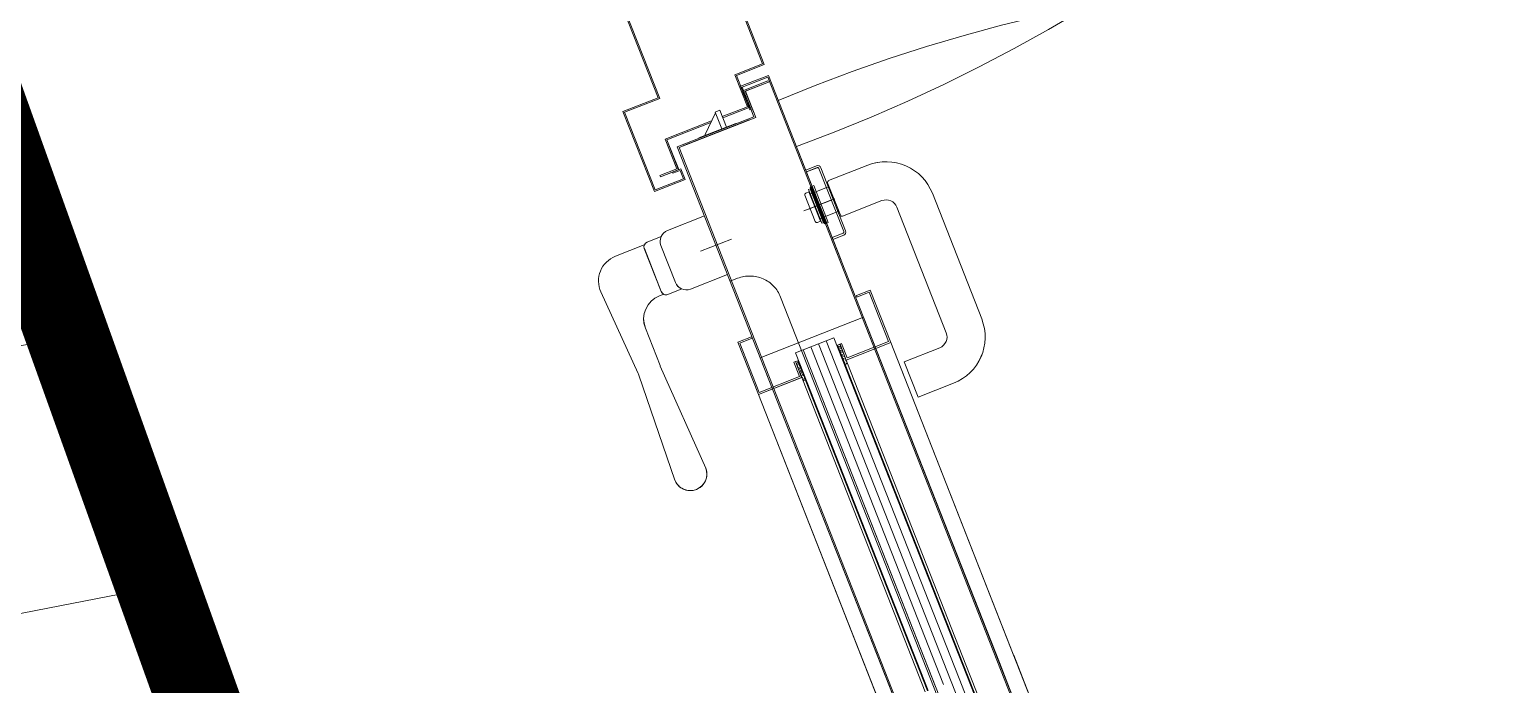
# Model space of a CAD drawing. Header units: centimetres. Extents: x 139057 to 200038, y 34824 to 80516.
# Drawn here: x 172079.8 to 172168.9, y 59041.6 to 59081.2 of the extents above; entities that cross this region are included whole.
import ezdxf

# ---------------------------------------------------------------- set-up
doc = ezdxf.new("R2010")
doc.units = ezdxf.units.CM
doc.header["$LTSCALE"] = 100
for name, pattern in [('HIDDEN', [0.5, 0.25, -0.25]), ('HIDDEN2', [0.175, 0.125, -0.05]), ('TRATTEGGIATA', [0.75, 0.5, -0.25]), ('TRATTO-PUNTO', [1, 0.5, -0.25, 0, -0.25])]:
    doc.linetypes.add(name, pattern=pattern)
doc.layers.get('0').update_dxf_attribs({"lineweight": 0})
doc.layers.add('441_SERRAMENTI_001-AM_0', color=1, linetype='Continuous', lineweight=0)
doc.layers.add('454_PROIEZIONI_001-AM_0', color=61, linetype='Continuous', lineweight=0)
pattern_1 = [(225, (2182.8876, 5365.153), (-2.6516504, 2.6516504), []), (225, (2182.8876, 5362.501), (-2.6516504, 2.6516504), [1.875, -0.9375])]
pattern_2 = [(135, (2182.8876, -5342.353), (-2.6516504, -2.6516504), []), (135, (2182.8876, -5339.701), (-2.6516504, -2.6516504), [1.875, -0.9375])]

# ---------------------------------------------------------------- blocks, each defined once
blk = doc.blocks.new('MSG09.2af.EH')
at = {"linetype": 'Continuous', "ltscale": 10}
h = blk.add_hatch(dxfattribs=at)
h.set_pattern_fill('ANSI33', color=256, scale=15, angle=90, style=0)
h.set_pattern_definition(pattern_2)
h.paths.add_polyline_path([(787.98, 25.8), (787.98, 24.3), (800.48, 24.3), (800.48, 25.8)])
h = blk.add_hatch(dxfattribs=at)
h.set_pattern_fill('ANSI33', color=256, scale=15, angle=90, style=0)
h.set_pattern_definition(pattern_2)
h.paths.add_polyline_path([(787.98, 25.8), (787.98, 24.3), (800.48, 24.3), (800.48, 25.8)])
h = blk.add_hatch(dxfattribs=at)
h.set_pattern_fill('ANSI33', color=256, scale=15, angle=90, style=0)
h.set_pattern_definition(pattern_1)
h.paths.add_polyline_path([(800.48, -3), (800.48, -1.5), (787.98, -1.5), (787.98, -3)])
h = blk.add_hatch(dxfattribs=at)
h.set_pattern_fill('ANSI33', color=256, scale=15, angle=90, style=0)
h.set_pattern_definition(pattern_1)
h.paths.add_polyline_path([(800.48, -3), (800.48, -1.5), (787.98, -1.5), (787.98, -3)])
for p, q in [((760.45, 119.75), (827.5, 116.77)), ((760.45, 119.75), (827.5, 116.77)), ((828.49, 116.78), (882.58, 119.73)), ((828.49, 116.78), (882.58, 119.73)), ((827.77, 102.74), (760.45, 99.75)), ((827.77, 102.74), (760.45, 99.75)), ((828.21, 102.75), (852.45, 102.75)), ((828.21, 102.75), (852.45, 102.75)), ((899.45, 103.75), (899.45, 84.99)), ((899.45, 103.75), (899.45, 84.99)), ((866.45, 73.65), (866.45, 82.75)), ((866.45, 73.65), (866.45, 82.75)), ((867.45, 87.75), (867.45, 84.99)), ((867.45, 87.75), (867.45, 84.99)), ((869.45, 85.75), (897.45, 85.75)), ((869.45, 85.75), (897.45, 85.75)), ((900.45, 82.75), (900.45, 73.65)), ((900.45, 82.75), (900.45, 73.65)), ((871.45, 75.75), (895.45, 75.75)), ((871.45, 75.75), (895.45, 75.75)), ((864.45, 44.75), (864.45, 68.75)), ((864.45, 44.75), (864.45, 68.75)), ((902.45, 68.75), (902.45, 44.75)), ((902.45, 68.75), (902.45, 44.75)), ((883.45, 54.75), (883.45, 34.75)), ((883.45, 54.75), (883.45, 34.75)), ((946.57, 41.4), (946.57, -1.6)), ((946.57, 41.4), (946.57, -1.6)), ((864.45, -22.25), (902.45, -22.25)), ((864.45, -22.25), (902.45, -22.25))]:
    blk.add_line(p, q)
for p, q in [((979.2, 67.55), (927.2, 67.55)), ((927.2, 67.55), (927.2, 47.55)), ((979.2, 67.55), (927.2, 67.55)), ((927.2, 67.55), (927.2, 47.55)), ((978.4, 66.75), (928, 66.75)), ((928, 66.75), (928, 48.35)), ((978.4, 66.75), (928, 66.75)), ((928, 66.75), (928, 48.35)), ((978.4, 66.75), (978.4, 43.95)), ((978.4, 66.75), (978.4, 43.95)), ((979.2, 67.55), (979.2, 44.75)), ((979.2, 67.55), (979.2, 44.75)), ((790.18, 53.95), (586.25, 53.95)), ((790.18, 53.95), (586.25, 53.95)), ((824.18, 53.95), (790.18, 53.95)), ((790.18, 25.85), (790.18, 53.95)), ((790.18, 25.85), (790.18, 53.95)), ((824.18, 53.95), (790.18, 53.95)), ((824.18, 44.95), (824.18, 53.95)), ((824.18, 44.95), (824.18, 53.95)), ((935, 60.85), (934.2, 60.85)), ((934.2, 49.05), (934.2, 60.85)), ((934.2, 49.05), (934.2, 60.85)), ((935, 60.85), (934.2, 60.85)), ((935, 49.85), (935, 60.85)), ((935, 49.85), (935, 60.85)), ((947.37, 44.75), (48.46, 44.75)), ((947.37, 44.75), (48.46, 44.75)), ((823.18, 52.95), (791.18, 52.95)), ((791.18, 26.85), (791.18, 52.95)), ((791.18, 26.85), (791.18, 52.95)), ((823.18, 52.95), (791.18, 52.95)), ((810.45, -22.25), (810.45, 44.75)), ((810.45, -22.25), (810.45, 44.75)), ((823.18, 44.95), (823.18, 52.95)), ((823.18, 44.95), (823.18, 52.95)), ((824.18, 44.95), (823.18, 44.95)), ((824.18, 44.95), (823.18, 44.95)), ((934.2, 47.55), (927.2, 47.55)), ((934.2, 47.55), (927.2, 47.55)), ((933.4, 48.35), (928, 48.35)), ((933.4, 48.35), (928, 48.35)), ((934.2, 53.05), (933.4, 53.05)), ((933.4, 53.05), (933.4, 48.35)), ((933.4, 53.05), (933.4, 48.35)), ((934.2, 53.05), (933.4, 53.05)), ((934.2, 53.05), (934.2, 47.55)), ((934.2, 53.05), (934.2, 47.55)), ((953.6, 49.05), (934.2, 49.05)), ((953.6, 49.05), (934.2, 49.05)), ((954.4, 49.85), (935, 49.85)), ((954.4, 49.85), (935, 49.85)), ((947.37, 44.75), (947.37, -4.95)), ((947.37, 44.75), (947.37, -4.95)), ((953.6, 20.58), (953.6, 49.05)), ((953.6, 20.58), (953.6, 49.05)), ((954.4, 19.74), (954.4, 49.85)), ((954.4, 19.74), (954.4, 49.85)), ((979.2, 44.75), (1613.58, 44.75)), ((979.2, 44.75), (1613.58, 44.75)), ((946.57, 43.95), (49, 43.95)), ((946.57, 43.95), (49, 43.95)), ((946.57, 43.95), (946.57, -5.75)), ((946.57, 43.95), (946.57, -5.75)), ((978.4, 43.95), (1614.11, 43.95)), ((978.4, 43.95), (1614.11, 43.95)), ((800.48, 26.85), (791.18, 26.85)), ((800.48, 26.85), (791.18, 26.85)), ((800.48, 25.85), (800.48, 26.85)), ((800.48, 25.85), (800.48, 26.85)), ((787.98, 25.8), (586.25, 25.8)), ((787.98, 25.8), (586.25, 25.8)), ((586.25, 24.3), (788.41, 24.3)), ((586.25, 24.3), (788.41, 24.3)), ((586.25, 23.9), (805.45, 23.9)), ((586.25, 23.9), (805.45, 23.9)), ((586.25, 18.9), (805.45, 18.9)), ((586.25, 18.9), (805.45, 18.9)), ((800.48, 25.8), (787.98, 25.8)), ((787.98, 24.3), (787.98, 25.8)), ((787.98, 24.3), (787.98, 25.8)), ((800.48, 25.8), (787.98, 25.8)), ((800.48, 24.3), (787.98, 24.3)), ((800.48, 24.3), (787.98, 24.3)), ((800.48, 25.85), (790.18, 25.85)), ((800.48, 25.85), (790.18, 25.85)), ((800.48, 24.3), (800.48, 25.8)), ((800.48, 24.3), (800.48, 25.8)), ((805.45, -1.1), (805.45, 23.9)), ((805.45, -1.1), (805.45, 23.9)), ((586.25, 13.9), (805.45, 13.9)), ((586.25, 13.9), (805.45, 13.9)), ((953.6, -4.25), (953.6, 12.88)), ((953.6, -4.25), (953.6, 12.88)), ((954.4, -3.45), (954.4, 12.88)), ((954.4, -3.45), (954.4, 12.88)), ((135.51, 8.9), (586.25, 8.9)), ((135.51, 8.9), (586.25, 8.9)), ((135.51, 3.9), (586.25, 3.9)), ((135.51, 3.9), (586.25, 3.9)), ((586.25, 8.9), (805.45, 8.9)), ((586.25, 8.9), (805.45, 8.9)), ((586.25, 3.9), (805.45, 3.9)), ((586.25, 3.9), (805.45, 3.9)), ((135.51, -1.1), (586.25, -1.1)), ((135.51, -1.1), (586.25, -1.1)), ((586.25, -1.5), (135.51, -1.5)), ((586.25, -1.5), (135.51, -1.5)), ((135.51, -3), (586.25, -3)), ((135.51, -3), (586.25, -3)), ((586.25, -1.1), (805.45, -1.1)), ((586.25, -1.1), (805.45, -1.1)), ((787.98, -1.5), (586.25, -1.5)), ((787.98, -1.5), (586.25, -1.5)), ((586.25, -3), (787.98, -3)), ((586.25, -3), (787.98, -3)), ((787.98, -1.5), (787.98, -3)), ((800.48, -1.5), (787.98, -1.5)), ((800.48, -1.5), (787.98, -1.5)), ((787.98, -1.5), (787.98, -3)), ((800.48, -3), (787.98, -3)), ((800.48, -3), (787.98, -3)), ((800.48, -3.05), (790.18, -3.05)), ((790.18, -3.05), (790.18, -31.95)), ((790.18, -3.05), (790.18, -31.95)), ((800.48, -3.05), (790.18, -3.05)), ((800.48, -4.05), (791.18, -4.05)), ((791.18, -4.05), (791.18, -30.95)), ((791.18, -4.05), (791.18, -30.95)), ((800.48, -4.05), (791.18, -4.05)), ((800.48, -1.5), (800.48, -3)), ((800.48, -1.5), (800.48, -3)), ((800.48, -3.05), (800.48, -4.05)), ((800.48, -3.05), (800.48, -4.05)), ((963.67, -5.75), (946.57, -5.75)), ((963.67, -5.75), (946.57, -5.75)), ((964.47, -4.95), (947.37, -4.95)), ((964.47, -4.95), (947.37, -4.95)), ((952.1, -4.15), (967.4, -4.15)), ((952.1, -4.15), (952.1, -4.95)), ((952.1, -4.15), (952.1, -4.95)), ((952.1, -4.15), (967.4, -4.15)), ((952.1, -4.95), (966.6, -4.95)), ((952.1, -4.95), (966.6, -4.95)), ((974.4, -4.25), (953.6, -4.25)), ((974.4, -4.25), (953.6, -4.25)), ((975.2, -3.45), (954.4, -3.45)), ((975.2, -3.45), (954.4, -3.45)), ((963.67, -5.75), (963.67, -20.75)), ((963.67, -5.75), (963.67, -20.75)), ((964.47, -4.95), (964.47, -20.75)), ((964.47, -4.95), (964.47, -20.75)), ((966.6, -4.95), (966.6, -21.45)), ((966.6, -4.95), (966.6, -21.45)), ((967.4, -4.15), (967.4, -22.25)), ((967.4, -4.15), (967.4, -22.25)), ((974.4, -22.25), (974.4, -4.25)), ((974.4, -22.25), (974.4, -4.25)), ((975.2, -21.45), (975.2, -3.45)), ((975.2, -21.45), (975.2, -3.45)), ((159.04, -21.45), (966.6, -21.45)), ((159.04, -21.45), (966.6, -21.45)), ((159.42, -22.25), (967.4, -22.25)), ((159.42, -22.25), (967.4, -22.25)), ((824.18, -22.95), (823.18, -22.95)), ((823.18, -22.95), (823.18, -30.95)), ((823.18, -22.95), (823.18, -30.95)), ((824.18, -22.95), (823.18, -22.95)), ((824.18, -22.95), (824.18, -31.95)), ((824.18, -22.95), (824.18, -31.95)), ((964.47, -20.75), (963.67, -20.75)), ((964.47, -20.75), (963.67, -20.75)), ((1103.72, -22.25), (974.4, -22.25)), ((1103.72, -22.25), (974.4, -22.25)), ((1103.34, -21.45), (975.2, -21.45)), ((1103.34, -21.45), (975.2, -21.45)), ((587.25, -31.95), (136.51, -31.95)), ((587.25, -31.95), (136.51, -31.95)), ((790.18, -31.95), (586.25, -31.95)), ((790.18, -31.95), (586.25, -31.95)), ((824.18, -31.95), (790.18, -31.95)), ((824.18, -31.95), (790.18, -31.95)), ((823.18, -30.95), (791.18, -30.95)), ((823.18, -30.95), (791.18, -30.95))]:
    blk.add_line(p, q, dxfattribs=at)
at = {"linetype": 'TRATTEGGIATA', "ltscale": 10}
for p, q in [((586.25, 44.75), (810.45, 44.75)), ((586.25, 44.75), (810.45, 44.75)), ((135.51, -22.25), (586.25, -22.25)), ((135.51, -22.25), (586.25, -22.25)), ((586.25, -22.25), (810.45, -22.25)), ((586.25, -22.25), (810.45, -22.25))]:
    blk.add_line(p, q, dxfattribs=at)
at = {"linetype": 'TRATTEGGIATA', "ltscale": 20}
for p, q in [((860.1, 44.75), (860.1, 39.9)), ((860.1, 44.75), (860.1, 39.9)), ((840.1, 19.9), (33.92, 19.9))]:
    blk.add_line(p, q, dxfattribs=at)
at = {"linetype": 'Continuous'}
for p, q in [((947.57, 30.68), (947.37, 30.68)), ((947.57, 30.68), (947.57, 6.68)), ((947.57, 30.68), (947.57, 30.68)), ((947.57, 30.68), (947.57, 6.68)), ((947.57, 26.38), (948.07, 26.38)), ((947.57, 26.38), (948.07, 26.38)), ((948.07, 26.38), (958.07, 15.88)), ((948.07, 26.38), (958.07, 15.88)), ((947.57, 15.88), (958.57, 15.88)), ((947.57, 15.88), (958.57, 15.88)), ((947.57, 12.88), (958.57, 12.88)), ((947.57, 12.88), (958.57, 12.88)), ((958.57, 15.88), (958.57, 12.88)), ((958.57, 15.88), (958.57, 12.88)), ((947.57, 6.68), (947.37, 6.68)), ((947.57, 6.68), (947.37, 6.68)), ((873.95, -19.25), (873.95, -17.25)), ((873.95, -19.25), (873.95, -17.25)), ((891.95, -16.25), (874.95, -16.25)), ((891.95, -16.25), (874.95, -16.25)), ((892.95, -19.25), (892.95, -17.25)), ((860.95, -22.25), (860.95, -29.25)), ((860.95, -22.25), (862.15, -22.25)), ((860.95, -22.25), (862.15, -22.25)), ((860.95, -22.25), (860.95, -29.25)), ((862.15, -22.25), (862.15, -29.25)), ((862.15, -22.25), (862.15, -29.25)), ((895.45, -20.97), (871.45, -20.97)), ((871.45, -21.97), (871.45, -20.97)), ((871.45, -21.97), (871.45, -20.97)), ((895.45, -20.97), (871.45, -20.97)), ((895.45, -21.97), (871.45, -21.97)), ((895.45, -21.97), (871.45, -21.97)), ((895.45, -22.34), (871.45, -22.34)), ((871.45, -23.34), (871.45, -22.34)), ((871.45, -23.34), (871.45, -22.34)), ((895.45, -22.34), (871.45, -22.34)), ((895.45, -23.34), (871.45, -23.34)), ((895.45, -23.34), (871.45, -23.34)), ((894.45, -19.55), (872.45, -19.55)), ((872.45, -20.55), (872.45, -19.55)), ((872.45, -20.55), (872.45, -19.55)), ((894.45, -19.55), (872.45, -19.55)), ((894.45, -20.55), (872.45, -20.55)), ((894.45, -20.55), (872.45, -20.55)), ((892.95, -19.25), (873.95, -19.25)), ((892.95, -19.25), (873.95, -19.25)), ((875.45, -31.75), (875.45, -19.25)), ((875.45, -31.75), (875.45, -19.25)), ((891.45, -31.75), (891.45, -19.25)), ((891.45, -31.75), (891.45, -19.25)), ((894.45, -20.55), (894.45, -19.55)), ((895.45, -21.97), (895.45, -20.97)), ((895.45, -23.34), (895.45, -22.34)), ((904.75, -22.25), (904.75, -29.25)), ((904.75, -22.25), (905.95, -22.25)), ((904.75, -22.25), (905.95, -22.25)), ((904.75, -22.25), (904.75, -29.25)), ((905.95, -22.25), (905.95, -29.25)), ((905.95, -22.25), (905.95, -29.25)), ((776.45, -35.25), (753.45, -35.25)), ((753.45, -35.25), (753.45, -58.25)), ((753.45, -35.25), (753.45, -58.25)), ((776.45, -35.25), (753.45, -35.25)), ((776.45, -35.25), (776.45, -58.25)), ((776.45, -35.25), (776.45, -58.25)), ((862.95, -30.05), (903.95, -30.05)), ((862.95, -30.05), (903.95, -30.05)), ((862.95, -31.25), (903.95, -31.25)), ((862.95, -31.25), (903.95, -31.25)), ((871.95, -32.75), (871.95, -58.25)), ((871.95, -32.75), (871.95, -58.25)), ((872.95, -31.75), (893.95, -31.75)), ((872.95, -31.75), (893.95, -31.75)), ((893.45, -31.26), (873.45, -31.26)), ((893.45, -31.26), (873.45, -31.26)), ((894.95, -32.75), (894.95, -58.25)), ((894.95, -32.75), (894.95, -58.25)), ((864.95, -65.25), (783.45, -65.25)), ((864.95, -65.25), (783.45, -65.25)), ((864.95, -88.25), (783.45, -88.25)), ((864.95, -88.25), (783.45, -88.25))]:
    blk.add_line(p, q, dxfattribs=at)
at = {"linetype": 'TRATTO-PUNTO'}
for p, q in [((883.45, -12.25), (883.45, -32.25)), ((883.45, -12.25), (883.45, -32.25)), ((883.45, -12.25), (883.45, -32.25)), ((883.45, -12.25), (883.45, -32.25)), ((883.45, -14.89), (883.45, -29.61)), ((883.45, -14.89), (883.45, -29.62)), ((883.45, -15.17), (883.45, -29.9)), ((883.45, -15.17), (883.45, -29.9))]:
    blk.add_line(p, q, dxfattribs=at)
at = {"ltscale": 10}
blk.add_line((847.45, -22.25), (919.45, -22.25), dxfattribs=at)
blk.add_line((847.45, -22.25), (919.45, -22.25), dxfattribs=at)
blk.add_line((847.45, -22.25), (919.45, -22.25), dxfattribs=at)
blk.add_line((847.45, -22.25), (919.45, -22.25), dxfattribs=at)
for centre, radius, start, end in [((760.45, 109.75), 10, 90, 270), ((760.45, 109.75), 10, 90, 270), ((827.94, 126.76), 10, 267.45671, 273.12077), ((827.94, 126.76), 10, 267.45671, 273.12077), ((883.45, 103.75), 16, 0, 93.12077), ((883.45, 103.75), 16, 0, 93.12077), ((828.21, 92.75), 10, 90, 92.54329), ((828.21, 92.75), 10, 90, 92.54329), ((852.45, 87.75), 15, 0, 90), ((852.45, 87.75), 15, 0, 90), ((869.45, 82.75), 3, 90, 180), ((869.45, 82.75), 3, 90, 180), ((897.45, 82.75), 3, 0, 90), ((897.45, 82.75), 3, 0, 90), ((871.45, 68.75), 7, 90, 180), ((871.45, 68.75), 7, 90, 180), ((895.45, 68.75), 7, 0, 90), ((895.45, 68.75), 7, 0, 90)]:
    blk.add_arc(centre, radius, start, end)
at = {"linetype": 'TRATTEGGIATA', "ltscale": 20}
blk.add_arc((840.1, 39.9), 20, 270, 0, dxfattribs=at)
at = {"linetype": 'Continuous'}
for centre, radius, start, end in [((874.95, -17.25), 1, 90, 180), ((874.95, -17.25), 1, 90, 180), ((891.95, -17.25), 1, 0, 90), ((862.95, -29.25), 2, 180, 270), ((862.95, -29.25), 2, 180, 270), ((862.95, -29.25), 0.8, 180, 270), ((862.95, -29.25), 0.8, 180, 270), ((872.95, -32.75), 1, 90, 180), ((872.95, -32.75), 1, 90, 180), ((893.95, -32.75), 1, 0, 90), ((893.95, -32.75), 1, 0, 90), ((903.95, -29.25), 0.8, 270, 0), ((903.95, -29.25), 2, 270, 0), ((903.95, -29.25), 2, 270, 0), ((903.95, -29.25), 0.8, 270, 0), ((783.45, -58.25), 30, 180, 270), ((783.45, -58.25), 30, 180, 270), ((783.45, -58.25), 7, 180, 270), ((783.45, -58.25), 7, 180, 270), ((864.95, -58.25), 30, 270, 0), ((864.95, -58.25), 7, 270, 0), ((864.95, -58.25), 7, 270, 0), ((864.95, -58.25), 30, 270, 0)]:
    blk.add_arc(centre, radius, start, end, dxfattribs=at)
at = {"linetype": 'HIDDEN', "ltscale": 10}
for centre, radius, start, end in [((-24.85, -44.26), 976.29, 275.23125, 1.29204), ((1925.15, -44.26), 1004.19, 178.74388, 263.60705)]:
    blk.add_arc(centre, radius, start, end, dxfattribs=at)

msp = doc.modelspace()

# ---------------------------------------------------------------- hatches: boundary and pattern name
at = {"layer": '441_SERRAMENTI_001-AM_0', "linetype": 'Continuous', "ltscale": 10, "extrusion": (-4.78839e-09, -1.88044e-09, 1)}
h = msp.add_hatch(dxfattribs=at)
h.set_pattern_fill('ANSI33', color=256, scale=1.5, angle=201.44033, style=0)
h.set_pattern_definition([(336.44033, (171578.54774, 58994.6371), (-0.149889, -0.3437416), []), (336.44033, (171578.79456, 58994.734), (-0.149889, -0.3437416), [0.1875, -0.09375])])
h.paths.add_polyline_path([(172128.746, 59062.186), (172128.606, 59062.132), (172129.063, 59060.968), (172129.203, 59061.023)])
h = msp.add_hatch(dxfattribs=at)
h.set_pattern_fill('ANSI33', color=256, scale=1.5, angle=201.44033, style=0)
h.set_pattern_definition([(246.44033, (172575.20105, 59386.0307), (0.3437416, -0.149889), []), (246.44033, (172574.95424, 59385.93376), (0.3437416, -0.149889), [0.1875, -0.09375])])
h.paths.add_polyline_path([(172126.522, 59059.97), (172126.662, 59060.025), (172126.205, 59061.188), (172126.065, 59061.134)])
at = {"layer": '454_PROIEZIONI_001-AM_0'}
h = msp.add_hatch(dxfattribs=at)
h.set_pattern_fill('ANSI31', color=256, scale=5, angle=326)
h.set_pattern_definition([(11, (171575.521, 58931.817), (-3.02909, 15.58333), [])])
h.paths.add_polyline_path([(172075.874, 58931.817), (172122.436, 58950.102), (171883.859, 59616.557), (171624.345, 60792.095), (171575.521, 60781.317), (171835.717, 59602.687)])

# ---------------------------------------------------------------- linework, layer by layer
at = {"layer": '441_SERRAMENTI_001-AM_0', "linetype": 'Continuous', "ltscale": 10}
for p, q in [((172117.873, 59077.031, 0.019), (172084.657, 59161.61, 0.019)), ((172117.769, 59077.076, 0.019), (172094.58, 59136.123, 0.019)), ((172119.393, 59091.05, 0.019), (172124.077, 59079.123, 0.019)), ((172119.454, 59091.115, 0.019), (172124.181, 59079.078, 0.019)), ((172124.077, 59079.123, 0.019), (172122.401, 59078.465, 0.019)), ((172122.401, 59078.465, 0.019), (172123.162, 59076.529, 0.019)), ((172124.181, 59079.078, 0.019), (172122.505, 59078.42, 0.019)), ((172122.505, 59078.42, 0.019), (172123.265, 59076.484, 0.019)), ((172122.752, 59077.765, 0.019), (172124.436, 59078.426, 0.019)), ((172153.971, 59003.22, 0.019), (172124.436, 59078.426, 0.019)), ((172123.311, 59076.341, 0.019), (172122.752, 59077.765, 0.019)), ((172122.855, 59077.72, 0.019), (172124.391, 59078.323, 0.019)), ((172123.385, 59076.37, 0.019), (172122.855, 59077.72, 0.019)), ((172122.933, 59077.521, 0.019), (172124.404, 59078.099, 0.019)), ((172122.933, 59077.521, 0.019), (172123.558, 59075.93, 0.019)), ((172123.037, 59077.476, 0.019), (172124.433, 59078.025, 0.019)), ((172153.91, 59003.155, 0.019), (172124.391, 59078.323, 0.019)), ((172124.404, 59078.099, 0.019), (172124.433, 59078.025, 0.019)), ((172115.647, 59076.242, 0.019), (172117.769, 59077.076, 0.019)), ((172115.75, 59076.197, 0.019), (172117.873, 59077.031, 0.019)), ((172123.037, 59077.476, 0.019), (172123.662, 59075.885, 0.019)), ((172115.647, 59076.242, 0.019), (172117.547, 59071.402, 0.019)), ((172115.75, 59076.197, 0.019), (172117.593, 59071.506, 0.019)), ((172118.932, 59074.113, 0.019), (172123.558, 59075.93, 0.019)), ((172119.036, 59074.068, 0.019), (172123.662, 59075.885, 0.019)), ((172123.162, 59076.529, 0.019), (172121.642, 59075.932, 0.019)), ((172123.265, 59076.484, 0.019), (172121.671, 59075.858, 0.019)), ((172123.311, 59076.341, 0.019), (172123.385, 59076.37, 0.019)), ((172121.004, 59075.682, 0.019), (172118.201, 59074.581, 0.019)), ((172120.955, 59075.577, 0.019), (172118.304, 59074.536, 0.019)), ((172118.201, 59074.581, 0.019), (172118.91, 59072.775, 0.019)), ((172118.304, 59074.536, 0.019), (172119.013, 59072.73, 0.019)), ((172118.932, 59074.113, 0.019), (172151.79, 58990.442, 0.019)), ((172119.036, 59074.068, 0.019), (172151.845, 58990.522, 0.019)), ((172117.593, 59071.506, 0.019), (172119.305, 59072.178, 0.019)), ((172118.91, 59072.775, 0.019), (172117.886, 59072.373, 0.019)), ((172117.886, 59072.373, 0.019), (172117.915, 59072.299, 0.019)), ((172119.013, 59072.73, 0.019), (172117.915, 59072.299, 0.019)), ((172118.641, 59072.584, 0.019), (172119.153, 59072.785, 0.019)), ((172118.641, 59072.584, 0.019), (172118.67, 59072.509, 0.019)), ((172118.67, 59072.509, 0.019), (172119.108, 59072.681, 0.019)), ((172119.108, 59072.681, 0.019), (172119.305, 59072.178, 0.019)), ((172119.153, 59072.785, 0.019), (172119.409, 59072.133, 0.019)), ((172117.547, 59071.402, 0.019), (172119.409, 59072.133, 0.019)), ((172129.737, 59065.122, 0.019), (172130.574, 59065.451, 0.019)), ((172129.737, 59065.122, 0.019), (172129.773, 59065.029, 0.019)), ((172129.773, 59065.029, 0.019), (172130.518, 59065.321, 0.019)), ((172130.518, 59065.321, 0.019), (172131.688, 59062.342, 0.019)), ((172130.574, 59065.451, 0.019), (172131.817, 59062.286, 0.019)), ((172130.174, 59063.818, 0.019), (172123.937, 59061.369, 0.019)), ((172123.416, 59062.64, 0.019), (172122.579, 59062.311, 0.019)), ((172123.453, 59062.547, 0.019), (172122.708, 59062.254, 0.019)), ((172123.416, 59062.64, 0.019), (172123.453, 59062.547, 0.019)), ((172128.388, 59062.579, 0.019), (172126.061, 59061.665, 0.019)), ((172135.935, 59041.993, 0.019), (172127.922, 59062.396, 0.019)), ((172136.4, 59042.176, 0.019), (172128.388, 59062.579, 0.019)), ((172122.579, 59062.311, 0.019), (172123.822, 59059.146, 0.019)), ((172122.708, 59062.254, 0.019), (172123.878, 59059.276, 0.019)), ((172134.073, 59041.262, 0.019), (172126.061, 59061.665, 0.019)), ((172151.015, 58999.49, 0.019), (172126.526, 59061.848, 0.019)), ((172135.004, 59041.628, 0.019), (172126.991, 59062.031, 0.019)), ((172135.469, 59041.811, 0.019), (172127.457, 59062.214, 0.019)), ((172128.606, 59062.132, 0.019), (172128.746, 59062.186, 0.019)), ((172128.606, 59062.132, 0.019), (172129.063, 59060.968, 0.019)), ((172128.746, 59062.186, 0.019), (172129.203, 59061.023, 0.019)), ((172128.751, 59062.188, 0.019), (172128.844, 59062.225, 0.019)), ((172128.751, 59062.188, 0.019), (172129.127, 59061.229, 0.019)), ((172128.844, 59062.225, 0.019), (172129.184, 59061.359, 0.019)), ((172129.127, 59061.229, 0.019), (172131.817, 59062.286, 0.019)), ((172129.184, 59061.359, 0.019), (172131.688, 59062.342, 0.019)), ((172131.817, 59062.286, 0.019), (172155.711, 59001.442, 0.019)), ((172126.061, 59061.132, 0.019), (172125.968, 59061.095, 0.019)), ((172125.968, 59061.095, 0.019), (172126.307, 59060.23, 0.019)), ((172126.061, 59061.132, 0.019), (172126.437, 59060.173, 0.019)), ((172126.205, 59061.188, 0.019), (172126.065, 59061.134, 0.019)), ((172126.065, 59061.134, 0.019), (172126.522, 59059.97, 0.019)), ((172126.205, 59061.188, 0.019), (172126.662, 59060.025, 0.019)), ((172129.063, 59060.968, 0.019), (172129.203, 59061.023, 0.019)), ((172129.063, 59060.968, 0.019), (172136.437, 59042.191, 0.019)), ((172136.577, 59042.246, 0.019), (172129.203, 59061.023, 0.019)), ((172126.437, 59060.173, 0.019), (172123.822, 59059.146, 0.019)), ((172126.307, 59060.23, 0.019), (172123.878, 59059.276, 0.019)), ((172126.662, 59060.025, 0.019), (172126.522, 59059.97, 0.019)), ((172126.522, 59059.97, 0.019), (172133.896, 59041.193, 0.019)), ((172134.036, 59041.248, 0.019), (172126.646, 59060.064, 0.019)), ((172123.822, 59059.146, 0.019), (172148.849, 58995.416, 0.019)), ((172152.411, 59000.038, 0.019), (172135.935, 59041.993, 0.019)), ((172152.876, 59000.221, 0.019), (172136.4, 59042.176, 0.019)), ((172136.437, 59042.191, 0.019), (172152.913, 59000.236, 0.019)), ((172153.053, 59000.291, 0.019), (172136.577, 59042.246, 0.019)), ((172151.945, 58999.856, 0.019), (172135.469, 59041.811, 0.019))]:
    msp.add_line(p, q, dxfattribs=at)
at = {"layer": '441_SERRAMENTI_001-AM_0'}
for p, q in [((172119.273, 59074.161, 0.019), (172123.276, 59075.733, 0.019)), ((172128.2, 59068.844, 0.019), (172126.811, 59072.381, 0.019)), ((172118.34, 59069.055, 0.019), (172120.574, 59069.932, 0.019)), ((172117.11, 59068.357, 0.019), (172117.957, 59068.69, 0.019)), ((172115.192, 59067.496, 0.019), (172116.939, 59068.182, 0.019)), ((172117.964, 59065.362, 0.019), (172116.941, 59067.968, 0.019)), ((172118.822, 59065.913, 0.019), (172117.945, 59068.147, 0.019)), ((172120.338, 59067.798, 0.019), (172122.199, 59068.529, 0.019)), ((172121.963, 59066.395, 0.019), (172119.729, 59065.518, 0.019)), ((172116.574, 59060.415, 0.019), (172114.322, 59065.342, 0.019)), ((172117.851, 59065.103, 0.019), (172118.108, 59065.204, 0.019)), ((172119.2, 59065.525, 0.019), (172118.353, 59065.192, 0.019)), ((172117.889, 59060.902, 0.019), (172117.003, 59063.158, 0.019)), ((172117.906, 59060.861, 0.019), (172120.645, 59054.704, 0.019)), ((172118.784, 59053.973, 0.019), (172116.61, 59060.323, 0.019))]:
    msp.add_line(p, q, dxfattribs=at)
at = {"layer": '441_SERRAMENTI_001-AM_0', "linetype": 'Continuous'}
for p, q in [((172120.616, 59074.85, 0.019), (172121.228, 59076.164, 0.019)), ((172121.21, 59076.211, 0.019), (172121.489, 59076.32, 0.019)), ((172121.612, 59075.187, 0.019), (172121.21, 59076.211, 0.019)), ((172121.891, 59075.297, 0.019), (172121.489, 59076.32, 0.019)), ((172120.234, 59074.646, 0.019), (172122.468, 59075.523, 0.019)), ((172120.635, 59074.803, 0.019), (172120.616, 59074.85, 0.019)), ((172122.468, 59075.523, 0.019), (172122.476, 59075.505, 0.019)), ((172120.234, 59074.646, 0.019), (172120.242, 59074.627, 0.019)), ((172126.683, 59072.707, 0.019), (172127.334, 59072.963, 0.019)), ((172126.726, 59072.595, 0.019), (172126.683, 59072.707, 0.019)), ((172126.726, 59072.595, 0.019), (172127.378, 59072.851, 0.019)), ((172128.98, 59068.99, 0.019), (172127.482, 59072.806, 0.019)), ((172129.092, 59069.033, 0.019), (172127.593, 59072.85, 0.019)), ((172128.062, 59072.067, 0.019), (172130.436, 59072.999, 0.019)), ((172126.879, 59071.387, 0.019), (172126.692, 59071.314, 0.019)), ((172126.945, 59071.574, 0.019), (172126.852, 59071.538, 0.019)), ((172126.852, 59071.538, 0.019), (172127.656, 59069.49, 0.019)), ((172126.879, 59071.387, 0.019), (172127.573, 59069.619, 0.019)), ((172128.097, 59071.705, 0.019), (172126.933, 59071.248, 0.019)), ((172126.945, 59071.574, 0.019), (172127.749, 59069.527, 0.019)), ((172127.041, 59071.72, 0.019), (172126.948, 59071.683, 0.019)), ((172126.948, 59071.683, 0.019), (172127.825, 59069.449, 0.019)), ((172127.041, 59071.72, 0.019), (172127.918, 59069.486, 0.019)), ((172127.168, 59071.769, 0.019), (172127.074, 59071.733, 0.019)), ((172127.074, 59071.733, 0.019), (172127.952, 59069.499, 0.019)), ((172127.168, 59071.769, 0.019), (172128.045, 59069.535, 0.019)), ((172127.979, 59071.873, 0.019), (172128.71, 59070.011, 0.019)), ((172128.773, 59069.983, 0.019), (172128.005, 59071.937, 0.019)), ((172134.325, 59071.303, 0.019), (172137.304, 59063.717, 0.019)), ((172126.636, 59071.184, 0.019), (172127.257, 59069.602, 0.019)), ((172128.903, 59069.926, 0.019), (172131.276, 59070.858, 0.019)), ((172132.184, 59070.462, 0.019), (172135.163, 59062.876, 0.019)), ((172127.573, 59069.619, 0.019), (172127.387, 59069.546, 0.019)), ((172128.682, 59070.215, 0.019), (172127.518, 59069.758, 0.019)), ((172127.749, 59069.527, 0.019), (172127.656, 59069.49, 0.019)), ((172128.045, 59069.535, 0.019), (172127.952, 59069.499, 0.019)), ((172127.918, 59069.486, 0.019), (172127.825, 59069.449, 0.019)), ((172128.284, 59068.63, 0.019), (172128.935, 59068.886, 0.019)), ((172128.327, 59068.518, 0.019), (172128.284, 59068.63, 0.019)), ((172128.327, 59068.518, 0.019), (172128.979, 59068.774, 0.019)), ((172132.626, 59061.128, 0.019), (172134.767, 59061.969, 0.019)), ((172132.626, 59061.128, 0.019), (172133.467, 59058.987, 0.019)), ((172133.467, 59058.987, 0.019), (172135.608, 59059.828, 0.019))]:
    msp.add_line(p, q, dxfattribs=at)
at = {"layer": '441_SERRAMENTI_001-AM_0', "ltscale": 10}
msp.add_line((172128.821, 59067.262, 0.019), (172126.189, 59073.964, 0.019), dxfattribs=at)
at = {"layer": '441_SERRAMENTI_001-AM_0', "linetype": 'TRATTO-PUNTO'}
for p, q in [((172126.574, 59070.247, 0.019), (172128.436, 59070.978, 0.019)), ((172126.82, 59070.344, 0.019), (172128.217, 59070.892, 0.019)), ((172126.82, 59070.343, 0.019), (172128.191, 59070.882, 0.019))]:
    msp.add_line(p, q, dxfattribs=at)
at = {"layer": '441_SERRAMENTI_001-AM_0', "linetype": 'TRATTEGGIATA', "ltscale": 20}
for p, q in [((172122.122, 59065.99, 0.019), (172122.574, 59066.167, 0.019)), ((172125.166, 59065.037, 0.019), (172154.635, 58989.998, 0.019))]:
    msp.add_line(p, q, dxfattribs=at)
at = {"layer": '441_SERRAMENTI_001-AM_0', "linetype": 'TRATTEGGIATA', "ltscale": 10}
for p, q in [((172138.369, 59042.949, 0.019), (172130.174, 59063.818, 0.019)), ((172132.132, 59040.5, 0.019), (172123.937, 59061.369, 0.019)), ((172154.845, 59000.994, 0.019), (172138.369, 59042.949, 0.019))]:
    msp.add_line(p, q, dxfattribs=at)
at = {"layer": '441_SERRAMENTI_001-AM_0', "linetype": 'HIDDEN', "ltscale": 10}
msp.add_arc((172162.755, 58986.873, 0.019), 97.629, 26.67157, 112.73236, dxfattribs=at)
at = {"layer": '441_SERRAMENTI_001-AM_0', "linetype": 'Continuous'}
for centre, radius, start, end in [((172131.532, 59070.207, 0.019), 3, 21.44033, 111.44033), ((172127.407, 59072.777, 0.019), 0.2, 21.44033, 111.44033), ((172127.407, 59072.777, 0.019), 0.08, 21.44033, 111.44033), ((172126.729, 59071.221, 0.019), 0.1, 111.44033, 201.44033), ((172128.099, 59071.974, 0.019), 0.1, 111.44033, 201.44033), ((172131.532, 59070.207, 0.019), 0.7, 21.44033, 111.44033), ((172127.35, 59069.639, 0.019), 0.1, 201.44033, 291.44033), ((172128.866, 59070.019, 0.019), 0.1, 201.44033, 291.44033), ((172128.906, 59068.96, 0.019), 0.08, 291.44033, 21.44033), ((172128.906, 59068.96, 0.019), 0.2, 291.44033, 21.44033), ((172134.511, 59062.621, 0.019), 3, 291.44033, 21.44033), ((172134.511, 59062.621, 0.019), 0.7, 291.44033, 21.44033)]:
    msp.add_arc(centre, radius, start, end, dxfattribs=at)
at = {"layer": '441_SERRAMENTI_001-AM_0'}
for centre, radius, start, end in [((172118.596, 59068.403, 0.019), 0.7, 111.44033, 201.44033), ((172117.22, 59068.078, 0.019), 0.3, 111.44033, 201.44033), ((172115.777, 59066.007, 0.019), 1.6, 111.44033, 204.5611), ((172118.399, 59063.706, 0.019), 1.5, 111.44033, 201.44033), ((172118.243, 59065.471, 0.019), 0.3, 201.44033, 291.44033), ((172119.473, 59066.169, 0.019), 0.7, 201.44033, 291.44033), ((172118.82, 59061.267, 0.019), 1, 201.44033, 203.98362), ((172115.664, 59059.999, 0.019), 1, 18.89704, 24.5611), ((172119.715, 59054.339, 0.019), 1, 201.44033, 21.44033)]:
    msp.add_arc(centre, radius, start, end, dxfattribs=at)
at = {"layer": '441_SERRAMENTI_001-AM_0', "linetype": 'TRATTEGGIATA', "ltscale": 20}
msp.add_arc((172123.305, 59064.306, 0.019), 2, 21.44033, 111.44033, dxfattribs=at)
at = {"layer": '454_PROIEZIONI_001-AM_0', "linetype": 'HIDDEN2', "const_width": 5}
msp.add_lwpolyline([(171624.345, 60792.095), (171883.859, 59616.557), (172122.436, 58950.102), (172075.874, 58931.817), (171835.717, 59602.687), (171575.521, 60781.317)], close=True, dxfattribs=at)

# ---------------------------------------------------------------- block references
at = {"layer": '441_SERRAMENTI_001-AM_0', "extrusion": (-4.78839e-09, -1.88044e-09, 1), "xscale": 0.1, "yscale": 0.1, "zscale": 0.1, "rotation": 111.4403265961624}
msp.add_blockref('MSG09.2af.EH', (172157.727, 58987.568, 0.019), dxfattribs=at)

doc.saveas('drawing.dxf')
